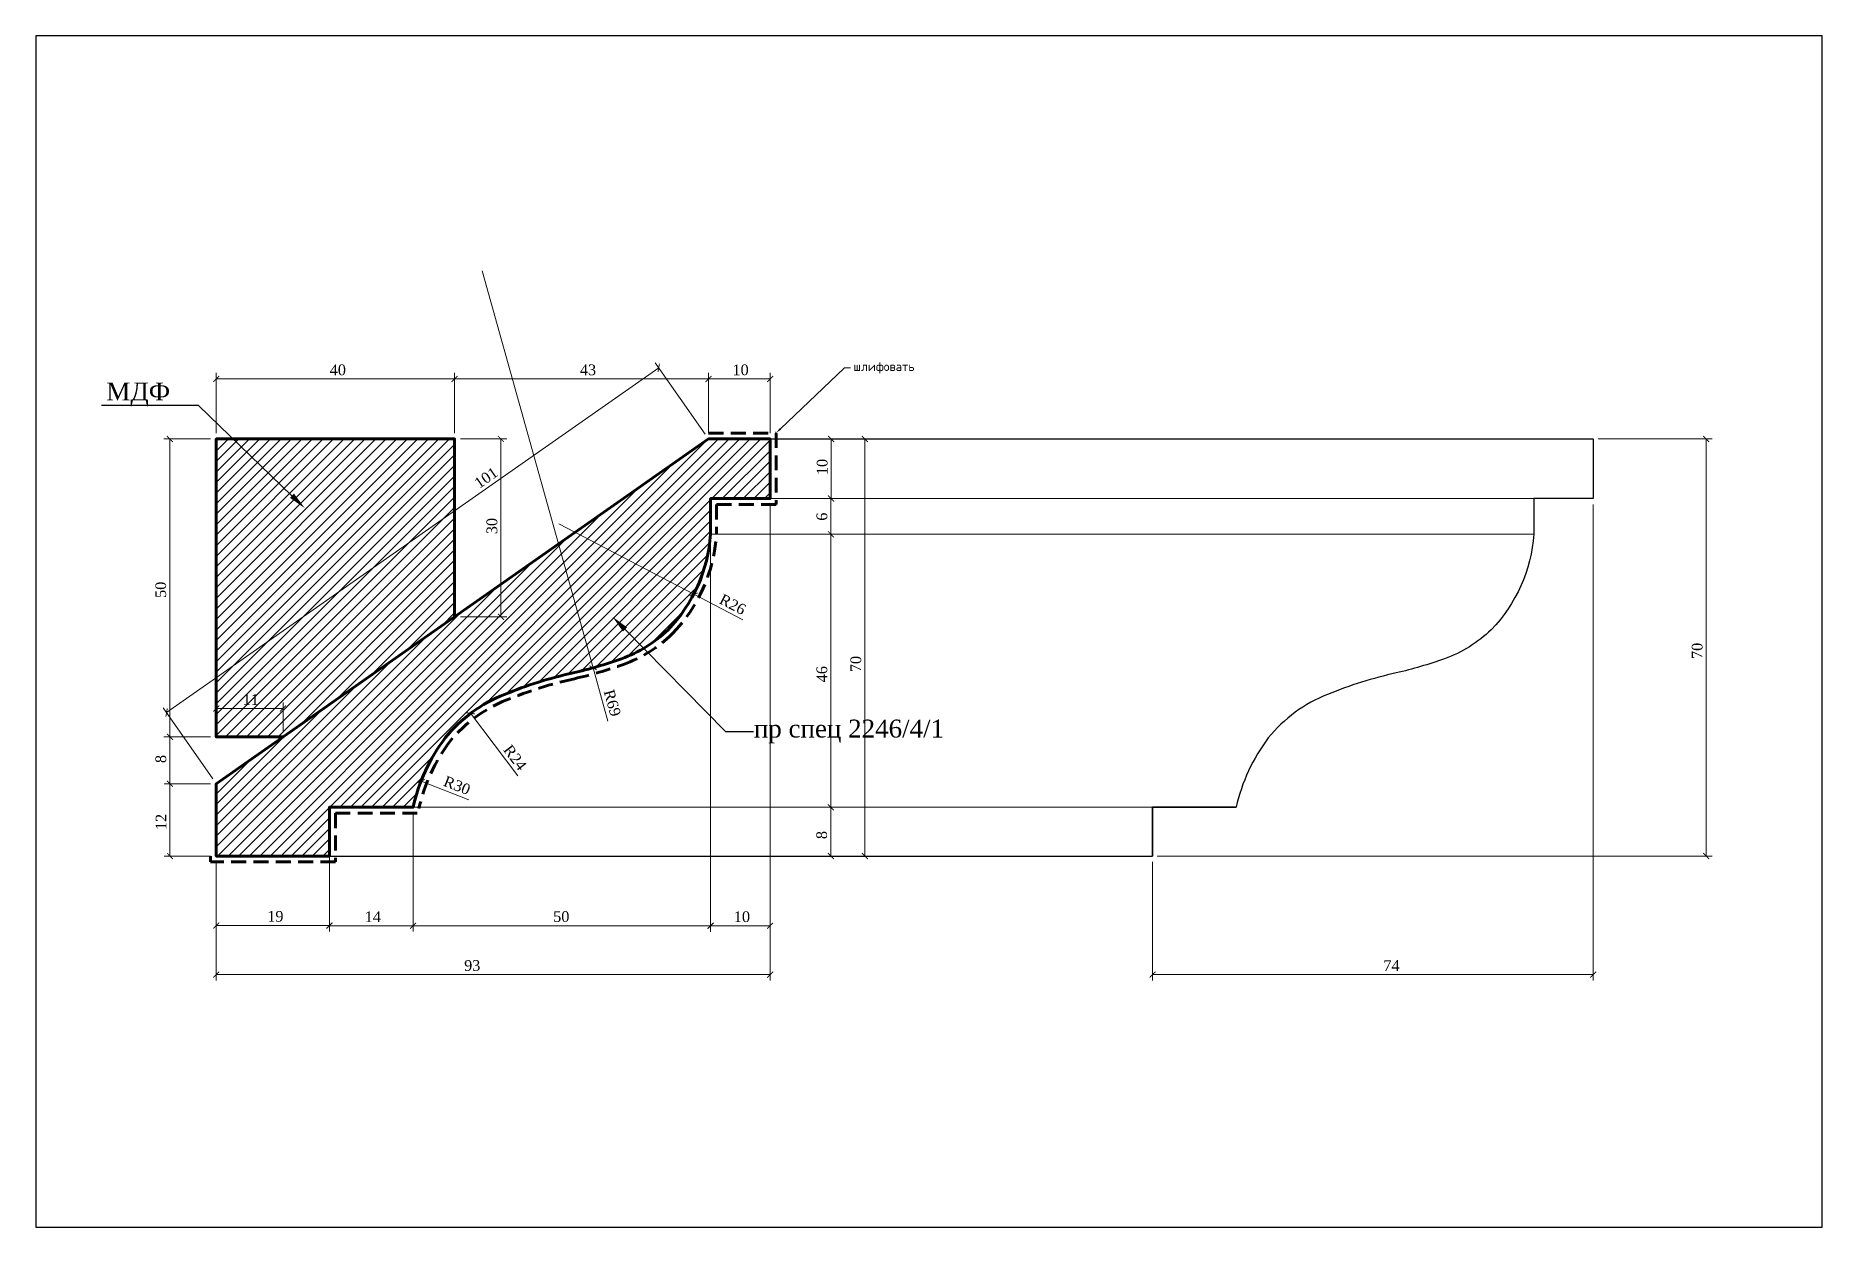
# Model space of a CAD drawing. Header units: millimetres. Extents: x 308867 to 309167, y -93023 to -92823.
import ezdxf
from ezdxf import colors
from ezdxf.entities.mleader import LeaderData, LeaderLine
from ezdxf.math import Vec2, Vec3

# ---------------------------------------------------------------- set-up
doc = ezdxf.new("R2010")
doc.units = ezdxf.units.MM
doc.header["$MEASUREMENT"] = 0
doc.linetypes.add('HIDDEN', pattern=[0.375, 0.25, -0.125])
doc.layers.add('Outside panel', color=7, linetype='Continuous', lineweight=18, true_color=0x7f5e57)
for name, color, linetype, lineweight in [('линия 15', 7, 'Continuous', 15), ('линия 50', 1, 'Continuous', 140), ('служебный слой РАЗМЕРЫ', 7, 'Continuous', 9)]:
    doc.layers.add(name, color=color, linetype=linetype, lineweight=lineweight)
doc.layers.add('размеры в модели', color=7, linetype='Continuous')
doc.styles.get("Standard").update_dxf_attribs({"font": 'times.ttf'})
doc.styles.add('ЕСКД профили текст', font='isocpeur.ttf')
doc.dimstyles.new('M_1', dxfattribs={"dimtxt": 1.8, "dimasz": 1, "dimexe": 1, "dimexo": 1, "dimgap": 0.6, "dimtad": 1, "dimdec": 0, "dimdsep": 46, "dimtxsty": 'Standard', "dimblk": 'ARCHTICK', "dimcen": -5, "dimclrd": 7, "dimclre": 7, "dimclrt": 7, "dimadec": 0, "dimazin": 0, "dimtfac": 1, "dimtdec": 0, "dimtmove": 0, "dimatfit": 3, "dimfxl": 1, "dimtolj": 1, "dimtzin": 0, "dimlwd": 5, "dimlwe": 5, "dimarcsym": 0})

# ---------------------------------------------------------------- blocks, each defined once
blk = doc.blocks.new('_ArchTick')
at = {"color": 0, "linetype": 'ByBlock', "const_width": 0.15}
blk.add_lwpolyline([(-0.5, -0.5), (0.5, 0.5)], dxfattribs=at)
blk = doc.blocks.new('*D26')
at = {"color": 7, "lineweight": 5, "ltscale": 1000, "transparency": 16777216}
for p, q in [((309128.06, -92901.27), (309128.06, -92981.18)), ((309054.06, -92961.27), (309054.06, -92981.18)), ((309054.06, -92980.18), (309128.06, -92980.18))]:
    blk.add_line(p, q, dxfattribs=at)
at = {"layer": 'Defpoints', "color": 0, "ltscale": 1000, "transparency": 16777216}
for p in [(309128.06, -92900.27), (309054.06, -92960.27), (309128.06, -92980.18)]:
    blk.add_point(p, dxfattribs=at)
at = {"color": 7, "lineweight": 5, "ltscale": 1000, "transparency": 16777216, "rotation": 180}
blk.add_blockref('_ArchTick', (309054.06, -92980.18), dxfattribs=at)
at = {"color": 7, "lineweight": 5, "ltscale": 1000, "transparency": 16777216}
blk.add_blockref('_ArchTick', (309128.06, -92980.18), dxfattribs=at)
at = {"color": 7, "ltscale": 1000, "transparency": 16777216, "insert": (309094.17, -92978.66), "char_height": 1.8, "attachment_point": 5}
blk.add_mtext('\\A1;74', dxfattribs=at)
blk = doc.blocks.new('*D25')
at = {"layer": 'Defpoints', "color": 0, "ltscale": 1000, "transparency": 16777216}
for p in [(308989.83, -92890.27), (308915.83, -92960.27), (309005.74, -92960.27)]:
    blk.add_point(p, dxfattribs=at)
at = {"layer": 'линия 15', "color": 7, "lineweight": 5, "ltscale": 1000, "transparency": 16777216}
for p, q in [((308990.83, -92890.27), (309006.74, -92890.27)), ((309005.74, -92890.27), (309005.74, -92960.27)), ((308916.83, -92960.27), (309006.74, -92960.27))]:
    blk.add_line(p, q, dxfattribs=at)
for p, rotation in [((309005.74, -92890.27), 90), ((309005.74, -92960.27), 270)]:
    blk.add_blockref('_ArchTick', p, dxfattribs=dict(at, rotation=rotation))
at = {"layer": 'линия 15', "color": 7, "ltscale": 1000, "transparency": 16777216, "insert": (309004.23, -92928.05), "char_height": 1.8, "attachment_point": 5, "rotation": 90}
blk.add_mtext('\\A1;70', dxfattribs=at)
blk = doc.blocks.new('*D24')
at = {"layer": 'Defpoints', "color": 0, "ltscale": 1000, "transparency": 16777216}
for p in [(308979.48, -92880.19), (308936.83, -92890.27), (308979.48, -92890.27)]:
    blk.add_point(p, dxfattribs=at)
at = {"layer": 'линия 15', "color": 7, "lineweight": 5, "ltscale": 1000, "transparency": 16777216}
for p, q in [((308936.83, -92889.27), (308936.83, -92879.19)), ((308979.48, -92889.27), (308979.48, -92879.19)), ((308936.83, -92880.19), (308979.48, -92880.19))]:
    blk.add_line(p, q, dxfattribs=at)
at = {"layer": 'линия 15', "color": 7, "lineweight": 5, "ltscale": 1000, "transparency": 16777216, "rotation": 180}
blk.add_blockref('_ArchTick', (308936.83, -92880.19), dxfattribs=at)
at = {"layer": 'линия 15', "color": 7, "lineweight": 5, "ltscale": 1000, "transparency": 16777216}
blk.add_blockref('_ArchTick', (308979.48, -92880.19), dxfattribs=at)
at = {"layer": 'линия 15', "color": 7, "ltscale": 1000, "transparency": 16777216, "insert": (308959.25, -92878.68), "char_height": 1.8, "attachment_point": 5}
blk.add_mtext('\\A1;43', dxfattribs=at)
blk = doc.blocks.new('*D23')
at = {"layer": 'Defpoints', "color": 0, "ltscale": 1000, "transparency": 16777216}
for p in [(308931.21, -92947.7), (308959.32, -92958.67)]:
    blk.add_point(p, dxfattribs=at)
at = {"layer": 'линия 15', "color": 7, "lineweight": 5, "ltscale": 1000, "transparency": 16777216}
blk.add_line((308939.26, -92950.84), (308931.21, -92947.7), dxfattribs=at)
at = {"layer": 'линия 15', "color": 7, "lineweight": 5, "ltscale": 1000, "transparency": 16777216, "rotation": 158.689062701443}
blk.add_blockref('_ArchTick', (308931.21, -92947.7), dxfattribs=at)
at = {"layer": 'линия 15', "color": 7, "ltscale": 1000, "transparency": 16777216, "insert": (308937.25, -92948.43), "char_height": 1.8, "attachment_point": 5, "rotation": 338.6891}
blk.add_mtext('\\A1;R30', dxfattribs=at)
blk = doc.blocks.new('*D22')
at = {"layer": 'Defpoints', "color": 0, "ltscale": 1000, "transparency": 16777216}
for p in [(308941.48, -92862.05), (308960.11, -92928.68)]:
    blk.add_point(p, dxfattribs=at)
at = {"layer": 'линия 15', "color": 7, "lineweight": 5, "ltscale": 1000, "transparency": 16777216}
for p in [(308941.48, -92862.05), (308962.6, -92937.62)]:
    blk.add_line(p, (308960.11, -92928.68), dxfattribs=at)
at = {"layer": 'линия 15', "color": 7, "lineweight": 5, "ltscale": 1000, "transparency": 16777216, "rotation": 105.617135685185}
blk.add_blockref('_ArchTick', (308960.11, -92928.68), dxfattribs=at)
at = {"layer": 'линия 15', "color": 7, "ltscale": 1000, "transparency": 16777216, "insert": (308963.33, -92934.58), "char_height": 1.8, "attachment_point": 5, "rotation": 285.6171}
blk.add_mtext('\\A1;R69', dxfattribs=at)
blk = doc.blocks.new('*D21')
at = {"layer": 'Defpoints', "color": 0, "ltscale": 1000, "transparency": 16777216}
for p in [(308954.37, -92904.52), (308977, -92916.33)]:
    blk.add_point(p, dxfattribs=at)
at = {"layer": 'линия 15', "color": 7, "lineweight": 5, "ltscale": 1000, "transparency": 16777216}
for p in [(308954.37, -92904.52), (308985.27, -92920.65)]:
    blk.add_line(p, (308977, -92916.33), dxfattribs=at)
at = {"layer": 'линия 15', "color": 7, "lineweight": 5, "ltscale": 1000, "transparency": 16777216, "rotation": 152.4301036672349}
blk.add_blockref('_ArchTick', (308977, -92916.33), dxfattribs=at)
at = {"layer": 'линия 15', "color": 7, "ltscale": 1000, "transparency": 16777216, "insert": (308983.54, -92918.04), "char_height": 1.8, "attachment_point": 5, "rotation": 332.4301}
blk.add_mtext('\\A1;R26', dxfattribs=at)
blk = doc.blocks.new('*D20')
at = {"layer": 'Defpoints', "color": 0, "ltscale": 1000, "transparency": 16777216}
for p in [(308939.54, -92936.32), (308954.14, -92955.71)]:
    blk.add_point(p, dxfattribs=at)
at = {"layer": 'линия 15', "color": 7, "lineweight": 5, "ltscale": 1000, "transparency": 16777216}
blk.add_line((308947.46, -92946.84), (308939.54, -92936.32), dxfattribs=at)
at = {"layer": 'линия 15', "color": 7, "lineweight": 5, "ltscale": 1000, "transparency": 16777216, "rotation": 126.9713555579001}
blk.add_blockref('_ArchTick', (308939.54, -92936.32), dxfattribs=at)
at = {"layer": 'линия 15', "color": 7, "ltscale": 1000, "transparency": 16777216, "insert": (308947.01, -92943.74), "char_height": 1.8, "attachment_point": 5, "rotation": 306.9714}
blk.add_mtext('\\A1;R24', dxfattribs=at)
blk = doc.blocks.new('*D19')
at = {"layer": 'Defpoints', "color": 0, "ltscale": 1000, "transparency": 16777216}
for p in [(308989.83, -92900.27), (308896.83, -92960.27), (308989.83, -92980.18)]:
    blk.add_point(p, dxfattribs=at)
at = {"layer": 'размеры в модели', "color": 7, "lineweight": 5, "ltscale": 1000, "transparency": 16777216}
for p, q in [((308989.83, -92901.27), (308989.83, -92981.18)), ((308896.83, -92961.27), (308896.83, -92981.18)), ((308896.83, -92980.18), (308989.83, -92980.18))]:
    blk.add_line(p, q, dxfattribs=at)
at = {"layer": 'размеры в модели', "color": 7, "lineweight": 5, "ltscale": 1000, "transparency": 16777216, "rotation": 180}
blk.add_blockref('_ArchTick', (308896.83, -92980.18), dxfattribs=at)
at = {"layer": 'размеры в модели', "color": 7, "lineweight": 5, "ltscale": 1000, "transparency": 16777216}
blk.add_blockref('_ArchTick', (308989.83, -92980.18), dxfattribs=at)
at = {"layer": 'размеры в модели', "color": 7, "ltscale": 1000, "transparency": 16777216, "insert": (308939.81, -92978.66), "char_height": 1.8, "attachment_point": 5}
blk.add_mtext('\\A1;93', dxfattribs=at)
blk = doc.blocks.new('*D18')
at = {"layer": 'Defpoints', "color": 0, "ltscale": 1000, "transparency": 16777216}
for p in [(308979.83, -92900.27), (308989.83, -92900.27), (308989.83, -92971.99)]:
    blk.add_point(p, dxfattribs=at)
at = {"layer": 'размеры в модели', "color": 7, "lineweight": 5, "ltscale": 1000, "transparency": 16777216}
for p, q in [((308979.83, -92901.27), (308979.83, -92972.99)), ((308989.83, -92901.27), (308989.83, -92972.99)), ((308979.83, -92971.99), (308989.83, -92971.99))]:
    blk.add_line(p, q, dxfattribs=at)
at = {"layer": 'размеры в модели', "color": 7, "lineweight": 5, "ltscale": 1000, "transparency": 16777216, "rotation": 180}
blk.add_blockref('_ArchTick', (308979.83, -92971.99), dxfattribs=at)
at = {"layer": 'размеры в модели', "color": 7, "lineweight": 5, "ltscale": 1000, "transparency": 16777216}
blk.add_blockref('_ArchTick', (308989.83, -92971.99), dxfattribs=at)
at = {"layer": 'размеры в модели', "color": 7, "ltscale": 1000, "transparency": 16777216, "insert": (308985.1, -92970.47), "char_height": 1.8, "attachment_point": 5}
blk.add_mtext('\\A1;10', dxfattribs=at)
blk = doc.blocks.new('*D17')
at = {"layer": 'Defpoints', "color": 0, "ltscale": 1000, "transparency": 16777216}
for p in [(308979.83, -92900.27), (308929.87, -92952.1), (308979.83, -92971.97)]:
    blk.add_point(p, dxfattribs=at)
at = {"layer": 'размеры в модели', "color": 7, "lineweight": 5, "ltscale": 1000, "transparency": 16777216}
for p, q in [((308979.83, -92901.27), (308979.83, -92972.97)), ((308929.87, -92953.1), (308929.87, -92972.97)), ((308929.87, -92971.97), (308979.83, -92971.97))]:
    blk.add_line(p, q, dxfattribs=at)
at = {"layer": 'размеры в модели', "color": 7, "lineweight": 5, "ltscale": 1000, "transparency": 16777216, "rotation": 180}
blk.add_blockref('_ArchTick', (308929.87, -92971.97), dxfattribs=at)
at = {"layer": 'размеры в модели', "color": 7, "lineweight": 5, "ltscale": 1000, "transparency": 16777216}
blk.add_blockref('_ArchTick', (308979.83, -92971.97), dxfattribs=at)
at = {"layer": 'размеры в модели', "color": 7, "ltscale": 1000, "transparency": 16777216, "insert": (308954.76, -92970.45), "char_height": 1.8, "attachment_point": 5}
blk.add_mtext('\\A1;50', dxfattribs=at)
blk = doc.blocks.new('*D16')
at = {"layer": 'Defpoints', "color": 0, "ltscale": 1000, "transparency": 16777216}
for p in [(308936.83, -92890.27), (308936.83, -92920.13), (308944.63, -92920.13)]:
    blk.add_point(p, dxfattribs=at)
at = {"layer": 'размеры в модели', "color": 7, "lineweight": 5, "ltscale": 1000, "transparency": 16777216}
for p, q in [((308937.83, -92890.27), (308945.63, -92890.27)), ((308944.63, -92890.27), (308944.63, -92920.13)), ((308937.83, -92920.13), (308945.63, -92920.13))]:
    blk.add_line(p, q, dxfattribs=at)
for p, rotation in [((308944.63, -92890.27), 90), ((308944.63, -92920.13), 270)]:
    blk.add_blockref('_ArchTick', p, dxfattribs=dict(at, rotation=rotation))
at = {"layer": 'размеры в модели', "color": 7, "ltscale": 1000, "transparency": 16777216, "insert": (308943.12, -92904.89), "char_height": 1.8, "attachment_point": 5, "rotation": 90}
blk.add_mtext('\\A1;30', dxfattribs=at)
blk = doc.blocks.new('*D15')
at = {"layer": 'Defpoints', "color": 0, "ltscale": 1000, "transparency": 16777216}
for p in [(308908.04, -92935.51), (308896.83, -92940.27), (308908.04, -92940.27)]:
    blk.add_point(p, dxfattribs=at)
at = {"layer": 'размеры в модели', "color": 7, "lineweight": 5, "ltscale": 1000, "transparency": 16777216}
for p, q in [((308896.83, -92939.27), (308896.83, -92934.51)), ((308896.83, -92935.51), (308908.04, -92935.51)), ((308908.04, -92939.27), (308908.04, -92934.51))]:
    blk.add_line(p, q, dxfattribs=at)
at = {"layer": 'размеры в модели', "color": 7, "lineweight": 5, "ltscale": 1000, "transparency": 16777216, "rotation": 180}
blk.add_blockref('_ArchTick', (308896.83, -92935.51), dxfattribs=at)
at = {"layer": 'размеры в модели', "color": 7, "lineweight": 5, "ltscale": 1000, "transparency": 16777216}
blk.add_blockref('_ArchTick', (308908.04, -92935.51), dxfattribs=at)
at = {"layer": 'размеры в модели', "color": 7, "ltscale": 1000, "transparency": 16777216, "insert": (308902.62, -92934.01), "char_height": 1.8, "attachment_point": 5}
blk.add_mtext('\\A1;11', dxfattribs=at)
blk = doc.blocks.new('*D14')
at = {"layer": 'Defpoints', "color": 0, "ltscale": 1000, "transparency": 16777216}
for p in [(308896.83, -92940.27), (308889.05, -92948.14), (308896.83, -92948.14)]:
    blk.add_point(p, dxfattribs=at)
at = {"layer": 'размеры в модели', "color": 7, "lineweight": 5, "ltscale": 1000, "transparency": 16777216}
for p, q in [((308895.83, -92940.27), (308888.05, -92940.27)), ((308889.05, -92940.27), (308889.05, -92948.14)), ((308895.83, -92948.14), (308888.05, -92948.14))]:
    blk.add_line(p, q, dxfattribs=at)
for p, rotation in [((308889.05, -92940.27), 90), ((308889.05, -92948.14), 270)]:
    blk.add_blockref('_ArchTick', p, dxfattribs=dict(at, rotation=rotation))
at = {"layer": 'размеры в модели', "color": 7, "ltscale": 1000, "transparency": 16777216, "insert": (308887.53, -92943.99), "char_height": 1.8, "attachment_point": 5, "rotation": 90}
blk.add_mtext('\\A1;8', dxfattribs=at)
blk = doc.blocks.new('*D13')
at = {"layer": 'Defpoints', "color": 0, "ltscale": 1000, "transparency": 16777216}
for p in [(308896.83, -92890.27), (308889.03, -92940.27), (308896.83, -92940.27)]:
    blk.add_point(p, dxfattribs=at)
at = {"layer": 'размеры в модели', "color": 7, "lineweight": 5, "ltscale": 1000, "transparency": 16777216}
for p, q in [((308895.83, -92890.27), (308888.03, -92890.27)), ((308889.03, -92890.27), (308889.03, -92940.27)), ((308895.83, -92940.27), (308888.03, -92940.27))]:
    blk.add_line(p, q, dxfattribs=at)
for p, rotation in [((308889.03, -92890.27), 90), ((308889.03, -92940.27), 270)]:
    blk.add_blockref('_ArchTick', p, dxfattribs=dict(at, rotation=rotation))
at = {"layer": 'размеры в модели', "color": 7, "ltscale": 1000, "transparency": 16777216, "insert": (308887.51, -92915.59), "char_height": 1.8, "attachment_point": 5, "rotation": 90}
blk.add_mtext('\\A1;50', dxfattribs=at)
blk = doc.blocks.new('*D12')
at = {"layer": 'Defpoints', "color": 0, "ltscale": 1000, "transparency": 16777216}
for p in [(308936.83, -92880.19), (308896.83, -92890.27), (308936.83, -92890.27)]:
    blk.add_point(p, dxfattribs=at)
at = {"layer": 'размеры в модели', "color": 7, "lineweight": 5, "ltscale": 1000, "transparency": 16777216}
for p, q in [((308896.83, -92889.27), (308896.83, -92879.19)), ((308936.83, -92889.27), (308936.83, -92879.19)), ((308896.83, -92880.19), (308936.83, -92880.19))]:
    blk.add_line(p, q, dxfattribs=at)
at = {"layer": 'размеры в модели', "color": 7, "lineweight": 5, "ltscale": 1000, "transparency": 16777216, "rotation": 180}
blk.add_blockref('_ArchTick', (308896.83, -92880.19), dxfattribs=at)
at = {"layer": 'размеры в модели', "color": 7, "lineweight": 5, "ltscale": 1000, "transparency": 16777216}
blk.add_blockref('_ArchTick', (308936.83, -92880.19), dxfattribs=at)
at = {"layer": 'размеры в модели', "color": 7, "ltscale": 1000, "transparency": 16777216, "insert": (308917.24, -92878.68), "char_height": 1.8, "attachment_point": 5}
blk.add_mtext('\\A1;40', dxfattribs=at)
blk = doc.blocks.new('*D11')
at = {"color": 7, "lineweight": 5, "ltscale": 1000, "transparency": 16777216}
for p, q in [((309128.85, -92890.27), (309148.03, -92890.27)), ((309147.03, -92890.27), (309147.03, -92960.27)), ((309054.85, -92960.27), (309148.03, -92960.27))]:
    blk.add_line(p, q, dxfattribs=at)
at = {"layer": 'Defpoints', "color": 0, "ltscale": 1000, "transparency": 16777216}
for p in [(309127.85, -92890.27), (309053.85, -92960.27), (309147.03, -92960.27)]:
    blk.add_point(p, dxfattribs=at)
at = {"color": 7, "lineweight": 5, "ltscale": 1000, "transparency": 16777216}
for p, rotation in [((309147.03, -92890.27), 90), ((309147.03, -92960.27), 270)]:
    blk.add_blockref('_ArchTick', p, dxfattribs=dict(at, rotation=rotation))
at = {"color": 7, "ltscale": 1000, "transparency": 16777216, "insert": (309145.51, -92925.84), "char_height": 1.8, "attachment_point": 5, "rotation": 90}
blk.add_mtext('\\A1;70', dxfattribs=at)
blk = doc.blocks.new('*D10')
at = {"layer": 'Defpoints', "color": 0, "ltscale": 1000, "transparency": 16777216}
for p in [(308929.87, -92952.1), (308915.83, -92960.27), (309000.02, -92960.27)]:
    blk.add_point(p, dxfattribs=at)
at = {"layer": 'размеры в модели', "color": 7, "lineweight": 5, "ltscale": 1000, "transparency": 16777216}
for p, q in [((308930.87, -92952.1), (309001.02, -92952.1)), ((309000.02, -92952.1), (309000.02, -92960.27)), ((308916.83, -92960.27), (309001.02, -92960.27))]:
    blk.add_line(p, q, dxfattribs=at)
for p, rotation in [((309000.02, -92952.1), 90), ((309000.02, -92960.27), 270)]:
    blk.add_blockref('_ArchTick', p, dxfattribs=dict(at, rotation=rotation))
at = {"layer": 'размеры в модели', "color": 7, "ltscale": 1000, "transparency": 16777216, "insert": (308998.5, -92956.76), "char_height": 1.8, "attachment_point": 5, "rotation": 90}
blk.add_mtext('\\A1;8', dxfattribs=at)
blk = doc.blocks.new('*D9')
at = {"layer": 'Defpoints', "color": 0, "ltscale": 1000, "transparency": 16777216}
for p in [(308979.83, -92906.27), (309000.04, -92906.27), (308929.87, -92952.1)]:
    blk.add_point(p, dxfattribs=at)
at = {"layer": 'размеры в модели', "color": 7, "lineweight": 5, "ltscale": 1000, "transparency": 16777216}
for p, q in [((308980.83, -92906.27), (309001.04, -92906.27)), ((309000.04, -92952.1), (309000.04, -92906.27)), ((308930.87, -92952.1), (309001.04, -92952.1))]:
    blk.add_line(p, q, dxfattribs=at)
for p, rotation in [((309000.04, -92906.27), 90), ((309000.04, -92952.1), 270)]:
    blk.add_blockref('_ArchTick', p, dxfattribs=dict(at, rotation=rotation))
at = {"layer": 'размеры в модели', "color": 7, "ltscale": 1000, "transparency": 16777216, "insert": (308998.53, -92929.75), "char_height": 1.8, "attachment_point": 5, "rotation": 90}
blk.add_mtext('\\A1;46', dxfattribs=at)
blk = doc.blocks.new('*D8')
at = {"layer": 'Defpoints', "color": 0, "ltscale": 1000, "transparency": 16777216}
for p in [(308915.83, -92952.1), (308929.87, -92952.1), (308929.87, -92971.97)]:
    blk.add_point(p, dxfattribs=at)
at = {"layer": 'размеры в модели', "color": 7, "lineweight": 5, "ltscale": 1000, "transparency": 16777216}
for p, q in [((308915.83, -92953.1), (308915.83, -92972.97)), ((308929.87, -92953.1), (308929.87, -92972.97)), ((308915.83, -92971.97), (308929.87, -92971.97))]:
    blk.add_line(p, q, dxfattribs=at)
at = {"layer": 'размеры в модели', "color": 7, "lineweight": 5, "ltscale": 1000, "transparency": 16777216, "rotation": 180}
blk.add_blockref('_ArchTick', (308915.83, -92971.97), dxfattribs=at)
at = {"layer": 'размеры в модели', "color": 7, "lineweight": 5, "ltscale": 1000, "transparency": 16777216}
blk.add_blockref('_ArchTick', (308929.87, -92971.97), dxfattribs=at)
at = {"layer": 'размеры в модели', "color": 7, "ltscale": 1000, "transparency": 16777216, "insert": (308923.11, -92970.47), "char_height": 1.8, "attachment_point": 5}
blk.add_mtext('\\A1;14', dxfattribs=at)
blk = doc.blocks.new('*D7')
at = {"layer": 'Defpoints', "color": 0, "ltscale": 1000, "transparency": 16777216}
for p in [(308989.83, -92900.27), (308979.83, -92906.27), (309000.04, -92906.27)]:
    blk.add_point(p, dxfattribs=at)
at = {"layer": 'размеры в модели', "color": 7, "lineweight": 5, "ltscale": 1000, "transparency": 16777216}
for p, q in [((308990.83, -92900.27), (309001.04, -92900.27)), ((309000.04, -92900.27), (309000.04, -92906.27)), ((308980.83, -92906.27), (309001.04, -92906.27))]:
    blk.add_line(p, q, dxfattribs=at)
for p, rotation in [((309000.04, -92900.27), 90), ((309000.04, -92906.27), 270)]:
    blk.add_blockref('_ArchTick', p, dxfattribs=dict(at, rotation=rotation))
at = {"layer": 'размеры в модели', "color": 7, "ltscale": 1000, "transparency": 16777216, "insert": (308998.53, -92903.31), "char_height": 1.8, "attachment_point": 5, "rotation": 90}
blk.add_mtext('\\A1;6', dxfattribs=at)
blk = doc.blocks.new('*D6')
at = {"layer": 'Defpoints', "color": 0, "ltscale": 1000, "transparency": 16777216}
for p in [(308989.83, -92890.27), (308989.83, -92900.27), (309000.09, -92900.27)]:
    blk.add_point(p, dxfattribs=at)
at = {"layer": 'размеры в модели', "color": 7, "lineweight": 5, "ltscale": 1000, "transparency": 16777216}
for p, q in [((308990.83, -92890.27), (309001.09, -92890.27)), ((309000.09, -92890.27), (309000.09, -92900.27)), ((308990.83, -92900.27), (309001.09, -92900.27))]:
    blk.add_line(p, q, dxfattribs=at)
for p, rotation in [((309000.09, -92890.27), 90), ((309000.09, -92900.27), 270)]:
    blk.add_blockref('_ArchTick', p, dxfattribs=dict(at, rotation=rotation))
at = {"layer": 'размеры в модели', "color": 7, "ltscale": 1000, "transparency": 16777216, "insert": (308998.58, -92894.97), "char_height": 1.8, "attachment_point": 5, "rotation": 90}
blk.add_mtext('\\A1;10', dxfattribs=at)
blk = doc.blocks.new('*D5')
at = {"layer": 'Defpoints', "color": 0, "ltscale": 1000, "transparency": 16777216}
for p in [(308989.83, -92880.19), (308979.48, -92890.27), (308989.83, -92890.27)]:
    blk.add_point(p, dxfattribs=at)
at = {"layer": 'размеры в модели', "color": 7, "lineweight": 5, "ltscale": 1000, "transparency": 16777216}
for p, q in [((308979.48, -92889.27), (308979.48, -92879.19)), ((308989.83, -92889.27), (308989.83, -92879.19)), ((308979.48, -92880.19), (308989.83, -92880.19))]:
    blk.add_line(p, q, dxfattribs=at)
at = {"layer": 'размеры в модели', "color": 7, "lineweight": 5, "ltscale": 1000, "transparency": 16777216, "rotation": 180}
blk.add_blockref('_ArchTick', (308979.48, -92880.19), dxfattribs=at)
at = {"layer": 'размеры в модели', "color": 7, "lineweight": 5, "ltscale": 1000, "transparency": 16777216}
blk.add_blockref('_ArchTick', (308989.83, -92880.19), dxfattribs=at)
at = {"layer": 'размеры в модели', "color": 7, "ltscale": 1000, "transparency": 16777216, "insert": (308984.87, -92878.68), "char_height": 1.8, "attachment_point": 5}
blk.add_mtext('\\A1;10', dxfattribs=at)
blk = doc.blocks.new('*D4')
at = {"layer": 'Defpoints', "color": 0, "ltscale": 1000, "transparency": 16777216}
for p in [(308979.48, -92890.27), (308888.48, -92936.2), (308896.83, -92948.14)]:
    blk.add_point(p, dxfattribs=at)
at = {"layer": 'размеры в модели', "color": 7, "lineweight": 5, "ltscale": 1000, "transparency": 16777216}
for p, q in [((308971.12, -92878.33), (308888.48, -92936.2)), ((308978.91, -92889.45), (308970.55, -92877.51)), ((308896.26, -92947.32), (308887.9, -92935.38))]:
    blk.add_line(p, q, dxfattribs=at)
for p, rotation in [((308971.12, -92878.33), 34.99999999999332), ((308888.48, -92936.2), 214.9999999999934)]:
    blk.add_blockref('_ArchTick', p, dxfattribs=dict(at, rotation=rotation))
at = {"layer": 'размеры в модели', "color": 7, "ltscale": 1000, "transparency": 16777216, "insert": (308942.13, -92896.78), "char_height": 1.8, "attachment_point": 5, "rotation": 35}
blk.add_mtext('\\A1;101', dxfattribs=at)
blk = doc.blocks.new('*D3')
at = {"layer": 'Defpoints', "color": 0, "ltscale": 1000, "transparency": 16777216}
for p in [(308889.05, -92948.14), (308896.83, -92948.14), (308896.83, -92960.27)]:
    blk.add_point(p, dxfattribs=at)
at = {"layer": 'размеры в модели', "color": 7, "lineweight": 5, "ltscale": 1000, "transparency": 16777216}
for p, q in [((308895.83, -92948.14), (308888.05, -92948.14)), ((308889.05, -92960.27), (308889.05, -92948.14)), ((308895.83, -92960.27), (308888.05, -92960.27))]:
    blk.add_line(p, q, dxfattribs=at)
for p, rotation in [((308889.05, -92948.14), 90), ((308889.05, -92960.27), 270)]:
    blk.add_blockref('_ArchTick', p, dxfattribs=dict(at, rotation=rotation))
at = {"layer": 'размеры в модели', "color": 7, "ltscale": 1000, "transparency": 16777216, "insert": (308887.55, -92954.56), "char_height": 1.8, "attachment_point": 5, "rotation": 90}
blk.add_mtext('\\A1;12', dxfattribs=at)
blk = doc.blocks.new('*D2')
at = {"layer": 'Defpoints', "color": 0, "ltscale": 1000, "transparency": 16777216}
for p in [(308896.83, -92960.27), (308915.83, -92960.27), (308915.83, -92971.92)]:
    blk.add_point(p, dxfattribs=at)
at = {"layer": 'размеры в модели', "color": 7, "lineweight": 5, "ltscale": 1000, "transparency": 16777216}
for p, q in [((308896.83, -92961.27), (308896.83, -92972.92)), ((308915.83, -92961.27), (308915.83, -92972.92)), ((308896.83, -92971.92), (308915.83, -92971.92))]:
    blk.add_line(p, q, dxfattribs=at)
at = {"layer": 'размеры в модели', "color": 7, "lineweight": 5, "ltscale": 1000, "transparency": 16777216, "rotation": 180}
blk.add_blockref('_ArchTick', (308896.83, -92971.92), dxfattribs=at)
at = {"layer": 'размеры в модели', "color": 7, "lineweight": 5, "ltscale": 1000, "transparency": 16777216}
blk.add_blockref('_ArchTick', (308915.83, -92971.92), dxfattribs=at)
at = {"layer": 'размеры в модели', "color": 7, "ltscale": 1000, "transparency": 16777216, "insert": (308906.75, -92970.41), "char_height": 1.8, "attachment_point": 5}
blk.add_mtext('\\A1;19', dxfattribs=at)

msp = doc.modelspace()

# ---------------------------------------------------------------- hatches: boundary and pattern name
at = {"layer": 'Outside panel', "ltscale": 1000}
h = msp.add_hatch(dxfattribs=at)
h.set_pattern_fill('ANSI31', color=5, scale=10)
h.set_pattern_definition([(45, (-369.569, -601.5953), (-0.8838834765, 0.8838834765), [])])
h.paths.add_polyline_path([(308936.83, -92890.27), (308896.83, -92890.27), (308896.83, -92940.27), (308908.07, -92940.27), (308936.83, -92920.13)])
h = msp.add_hatch(dxfattribs=at)
h.set_pattern_fill('ANSI31', color=256, scale=10)
h.set_pattern_definition([(45, (-364.85, -304.4382), (-0.8838834765, 0.8838834765), [])])
h.paths.add_polyline_path([(308979.83, -92906.27), (308979.83, -92900.27), (308989.83, -92900.27), (308989.83, -92890.27), (308979.48, -92890.27), (308896.83, -92948.14), (308896.83, -92960.27), (308915.83, -92960.27), (308915.83, -92952.1), (308929.87, -92952.1, -0.107663), (308935.27, -92940.45, -0.129368), (308945.23, -92933.14, -0.041527), (308956.74, -92929.53, 0.03061), (308964.87, -92927.16, 0.105678), (308972.69, -92922.29, 0.1773)])

# ---------------------------------------------------------------- linework, layer by layer
at = {"color": 7, "extrusion": (0, 1, 0)}
for p, q in [((308989.83, -92890.27), (309128.06, -92890.27)), ((308896.83, -92960.27), (309054.06, -92960.27))]:
    msp.add_line(p, q, dxfattribs=at)
at = {"color": 7, "lineweight": 15, "ltscale": 1000, "extrusion": (0, 1, 0)}
for p, q in [((308979.83, -92900.27), (309128.06, -92900.27)), ((308979.83, -92906.27), (309118.06, -92906.27)), ((308929.87, -92952.1), (309068.09, -92952.1))]:
    msp.add_line(p, q, dxfattribs=at)
at = {"linetype": 'Continuous', "lineweight": 30, "extrusion": (-1.47808e-30, -3.83998e-31, -1)}
for p, q in [((308915.83, -92960.27), (308915.83, -92952.1)), ((308915.83, -92952.1), (308929.87, -92952.1)), ((308896.83, -92960.27), (308915.83, -92960.27))]:
    msp.add_line(p, q, dxfattribs=at)
at = {"linetype": 'Continuous', "extrusion": (0, 1, 0)}
for p, q in [((308915.83, -92952.1), (308929.87, -92952.1)), ((308915.83, -92960.27), (308915.83, -92952.1)), ((308896.83, -92960.27), (308915.83, -92960.27))]:
    msp.add_line(p, q, dxfattribs=at)
at = {"color": 7, "ltscale": 1000, "extrusion": (0, 1, 0)}
msp.add_line((308915.83, -92960.27), (309054.06, -92960.27), dxfattribs=at)
at = {"color": 6, "ltscale": 1000}
msp.add_lwpolyline([(308866.51, -93022.59), (309166.51, -93022.59), (309166.51, -92822.59), (308866.51, -92822.59)], close=True, dxfattribs=at)
at = {"color": 7}
msp.add_lwpolyline([(309128.06, -92890.27), (309128.06, -92900.27), (309118.06, -92900.27), (309118.06, -92906.27, -0.1773), (309110.91, -92922.29, -0.105678), (309103.09, -92927.16, -0.03061), (309094.97, -92929.53, 0.041527), (309083.45, -92933.14, 0.129368), (309073.49, -92940.45, 0.107663), (309068.09, -92952.1)], format="xyb", dxfattribs=at)
msp.add_lwpolyline([(309054.06, -92960.27), (309054.06, -92960.27), (309054.06, -92952.1), (309068.09, -92952.1), (309054.06, -92952.1), (309054.06, -92960.27), (309054.06, -92960.27)], close=True, dxfattribs=at)
at = {"linetype": 'Continuous', "lineweight": 30, "extrusion": (0, 0, -1)}
msp.add_arc((-308959.32, -92958.67), 30.18, 12.5661, 37.1459, dxfattribs=at)
at = {"linetype": 'Continuous'}
msp.add_arc((308959.32, -92958.67), 30.18, 142.8541, 167.4339, dxfattribs=at)
at = {"layer": 'линия 50', "color": 7, "extrusion": (-1.47808e-30, -3.83998e-31, -1)}
for p, q in [((308979.83, -92906.27), (308979.83, -92900.27)), ((308979.83, -92900.27), (308989.83, -92900.27))]:
    msp.add_line(p, q, dxfattribs=at)
at = {"layer": 'линия 50', "color": 7, "extrusion": (0, 1, 0)}
for p, q in [((308979.83, -92906.27), (308979.83, -92900.27)), ((308979.83, -92900.27), (308989.83, -92900.27))]:
    msp.add_line(p, q, dxfattribs=at)
at = {"layer": 'линия 50', "color": 1, "linetype": 'HIDDEN', "ltscale": 10, "true_color": 0xff0909}
msp.add_line((308916.83, -92953.1), (308930.63, -92953.1), dxfattribs=at)
at = {"layer": 'линия 50', "color": 7}
msp.add_lwpolyline([(308936.83, -92920.13), (308936.83, -92890.27), (308896.83, -92890.27), (308896.83, -92940.27), (308908.07, -92940.27)], close=True, dxfattribs=at)
msp.add_lwpolyline([(308896.83, -92948.14), (308896.83, -92960.27), (308915.83, -92960.27), (308915.83, -92952.1), (308929.87, -92952.1), (308915.83, -92952.1), (308915.83, -92960.27), (308896.83, -92960.27), (308896.83, -92948.14), (308979.48, -92890.27), (308989.83, -92890.27), (308989.83, -92900.27), (308979.83, -92900.27), (308979.83, -92906.27, -0.1773), (308972.69, -92922.29, -0.105678), (308964.87, -92927.16, -0.03061), (308956.74, -92929.53, 0.041527), (308945.23, -92933.14, 0.129368), (308935.27, -92940.45, 0.107663), (308929.87, -92952.1)], format="xyb", dxfattribs=at)
at = {"layer": 'линия 50', "color": 1, "linetype": 'HIDDEN', "ltscale": 10, "true_color": 0xff0909}
msp.add_lwpolyline([(308979.48, -92889.27), (308990.83, -92889.27), (308990.83, -92901.27), (308980.83, -92901.27), (308980.83, -92906.3, -0.177797), (308973.39, -92923, -0.105867), (308965.2, -92928.1, -0.030616), (308956.96, -92930.51, 0.041549), (308945.6, -92934.06, 0.129251), (308936.06, -92941.06, 0.107524), (308930.85, -92952.32)], format="xyb", dxfattribs=at)
msp.add_lwpolyline([(308916.83, -92953.1), (308916.83, -92961.27), (308895.83, -92961.27), (308895.83, -92960.27)], dxfattribs=at)
at = {"layer": 'линия 50', "color": 7, "extrusion": (0, 0, -1)}
for centre, radius, start, end in [((-308954.37, -92904.52), 25.52, 183.926, 224.1422), ((-308957.39, -92906.43), 22.04, 226.0384, 250.1684), ((-308941.48, -92862.05), 69.18, 250.2446, 257.2577), ((-308972.65, -93000.53), 72.76, 67.8595, 77.3713), ((-308954.14, -92955.71), 24.27, 38.9667, 68.4519)]:
    msp.add_arc(centre, radius, start, end, dxfattribs=at)
at = {"layer": 'линия 50', "color": 7}
for centre, radius, start, end in [((308954.37, -92904.52), 25.52, 315.8578, 356.074), ((308957.39, -92906.43), 22.04, 289.8316, 313.9616), ((308941.48, -92862.05), 69.18, 282.7423, 289.7554), ((308972.65, -93000.53), 72.76, 102.6287, 112.1405), ((308954.14, -92955.71), 24.27, 111.5481, 141.0333)]:
    msp.add_arc(centre, radius, start, end, dxfattribs=at)

# ---------------------------------------------------------------- dimensions: what is measured, and where the dimension line sits
at = {"color": 5, "ltscale": 1000}
dim = msp.add_linear_dim(base=(309147.03, -92960.27), p1=(309127.85, -92890.27), p2=(309053.85, -92960.27), angle=90, dimstyle='M_1', dxfattribs=at)
dim.commit()
dim.dimension.update_dxf_attribs({"geometry": '*D11', "text_midpoint": (309147.03, -92925.84), "dimtype": 128})
dim = msp.add_linear_dim(base=(309128.06, -92980.18), p1=(309054.06, -92960.27), p2=(309128.06, -92900.27), dimstyle='M_1', dxfattribs=at)
dim.commit()
dim.dimension.update_dxf_attribs({"geometry": '*D26', "text_midpoint": (309094.17, -92980.18), "dimtype": 128})
at = {"layer": 'линия 15', "color": 5, "ltscale": 1000}
for center, mpoint, picture, middle in [((308941.48, -92862.05), (308960.11, -92928.68), '*D22', (308961.87, -92934.99)), ((308954.37, -92904.52), (308977, -92916.33), '*D21', (308982.84, -92919.38)), ((308954.14, -92955.71), (308939.54, -92936.32), '*D20', (308945.81, -92944.64)), ((308959.32, -92958.67), (308931.21, -92947.7), '*D23', (308936.7, -92949.84))]:
    dim = msp.add_radius_dim(center=center, mpoint=mpoint, dimstyle='M_1', dxfattribs=at)
    dim.commit()
    dim.dimension.update_dxf_attribs({"geometry": picture, "text_midpoint": middle, "dimtype": 132})
dim = msp.add_linear_dim(base=(308979.48, -92880.19), p1=(308936.83, -92890.27), p2=(308979.48, -92890.27), dimstyle='M_1', dxfattribs=at)
dim.commit()
dim.dimension.update_dxf_attribs({"geometry": '*D24', "text_midpoint": (308959.25, -92880.19), "dimtype": 128})
dim = msp.add_linear_dim(base=(309005.74, -92960.27), p1=(308989.83, -92890.27), p2=(308915.83, -92960.27), angle=90, dimstyle='M_1', dxfattribs=at)
dim.commit()
dim.dimension.update_dxf_attribs({"geometry": '*D25', "text_midpoint": (309005.74, -92928.05), "dimtype": 128})
at = {"layer": 'размеры в модели', "color": 5, "ltscale": 1000}
for base, p1, p2, angle, picture, middle, dimtype in [((308888.48, -92936.2), (308979.48, -92890.27), (308896.83, -92948.14), 215, '*D4', (308943, -92898.02), 129), ((308889.03, -92940.27), (308896.83, -92890.27), (308896.83, -92940.27), 90, '*D13', (308889.03, -92915.59), 128), ((308944.63, -92920.13), (308936.83, -92890.27), (308936.83, -92920.13), 90, '*D16', (308944.63, -92904.89), 128), ((309000.09, -92900.27), (308989.83, -92890.27), (308989.83, -92900.27), 90, '*D6', (309000.09, -92894.97), 128), ((309000.04, -92906.27), (308989.83, -92900.27), (308979.83, -92906.27), 90, '*D7', (309000.04, -92903.31), 128), ((309000.04, -92906.27), (308929.87, -92952.1), (308979.83, -92906.27), 90, '*D9', (309000.04, -92929.75), 128), ((308889.05, -92948.14), (308896.83, -92940.27), (308896.83, -92948.14), 90, '*D14', (308889.05, -92943.99), 128), ((308889.05, -92948.14), (308896.83, -92960.27), (308896.83, -92948.14), 90, '*D3', (308889.05, -92954.56), 128), ((309000.02, -92960.27), (308929.87, -92952.1), (308915.83, -92960.27), 90, '*D10', (309000.02, -92956.76), 128)]:
    dim = msp.add_linear_dim(base=base, p1=p1, p2=p2, angle=angle, dimstyle='M_1', dxfattribs=at)
    dim.commit()
    dim.dimension.update_dxf_attribs({"geometry": picture, "text_midpoint": middle, "dimtype": dimtype})
for base, p1, p2, picture, middle in [((308936.83, -92880.19), (308896.83, -92890.27), (308936.83, -92890.27), '*D12', (308917.24, -92880.19)), ((308989.83, -92880.19), (308979.48, -92890.27), (308989.83, -92890.27), '*D5', (308984.87, -92880.19)), ((308989.83, -92980.18), (308896.83, -92960.27), (308989.83, -92900.27), '*D19', (308939.81, -92980.18)), ((308979.83, -92971.97), (308929.87, -92952.1), (308979.83, -92900.27), '*D17', (308954.76, -92971.97)), ((308989.83, -92971.99), (308979.83, -92900.27), (308989.83, -92900.27), '*D18', (308985.1, -92971.99)), ((308908.04, -92935.51), (308896.83, -92940.27), (308908.04, -92940.27), '*D15', (308902.62, -92935.51)), ((308929.87, -92971.97), (308915.83, -92952.1), (308929.87, -92952.1), '*D8', (308923.11, -92971.97)), ((308915.83, -92971.92), (308896.83, -92960.27), (308915.83, -92960.27), '*D2', (308906.75, -92971.92))]:
    dim = msp.add_linear_dim(base=base, p1=p1, p2=p2, dimstyle='M_1', dxfattribs=at)
    dim.commit()
    dim.dimension.update_dxf_attribs({"geometry": picture, "text_midpoint": middle, "dimtype": 128})

# ---------------------------------------------------------------- leaders
at = {"layer": 'размеры в модели', "color": 7, "ltscale": 1000}
ml = msp.add_multileader_mtext('Standard', dxfattribs=at)
ml.set_content('\\A1;МДФ  ', color=7)
ml.set_leader_properties()
ml.build(insert=Vec2(0, 0))
ml.multileader.update_dxf_attribs({"text_right_attachment_type": 6, "dogleg_length": 0.36, "arrow_head_size": 3})
ctx = ml.context
ctx.base_point, ctx.char_height, ctx.arrow_head_size, ctx.landing_gap_size, ctx.plane_origin = Vec3(308878.76, -92882.72), 3, 3, 0.09, Vec3(308893.12, -92904.6)
ctx.right_attachment, ctx.text_align_type = 6, 2
notes = []
notes.append((ctx, [(0, (1, 1, 0), (308893.84, -92884.64), (-1, 0), 4.68, [(0, [(308911.69, -92901.88)], 0, [])])]))
ctx.mtext.insert, ctx.mtext.alignment, ctx.mtext.flow_direction = Vec3(308889.07, -92880.8), 3, 5
ml = msp.add_multileader_mtext('Standard', dxfattribs=at)
ml.set_content('\\A1;пр спец 2246/4/1', color=7)
ml.set_leader_properties()
ml.build(insert=Vec2(0, 0))
ml.multileader.update_dxf_attribs({"text_right_attachment_type": 6, "dogleg_length": 0.36, "arrow_head_size": 3})
ctx = ml.context
ctx.base_point, ctx.char_height, ctx.arrow_head_size, ctx.landing_gap_size, ctx.plane_origin = Vec3(308987.01, -92939.36), 3, 3, 0.09, Vec3(308944.78, -92922.83)
ctx.right_attachment = 6
notes.append((ctx, [(1, (1, 1, 0), (308982.34, -92939.36), (1, 0), 4.68, [(0, [(308963.36, -92920.11)], 0, [])])]))
ctx.mtext.insert, ctx.mtext.flow_direction = Vec3(308987.1, -92937.38), 5
at = {"layer": 'служебный слой РАЗМЕРЫ'}
ml = msp.add_multileader_mtext('Standard', dxfattribs=at)
ml.set_content('\\A1;шлифовать', color=256, style='ЕСКД профили текст')
ml.set_leader_properties(color=256, linetype='ByLayer', lineweight=-1)
ml.build(insert=Vec2(0, 0))
ml.multileader.update_dxf_attribs({"dogleg_length": 1, "arrow_head_size": 1})
ctx = ml.context
ctx.base_point, ctx.char_height, ctx.arrow_head_size, ctx.landing_gap_size, ctx.plane_origin = Vec3(309003.3, -92878.33), 1.5, 1, 0.5, Vec3(309016.77, -92852.16)
notes.append((ctx, [(1, (1, 1, 0), (309002.3, -92878.33), (1, 0), 1, [(0, [(308990.83, -92889.27)], 0, [])])]))
ctx.mtext.insert, ctx.mtext.flow_direction = Vec3(309003.8, -92877.36), 5
for ctx, leaders in notes:
    for number, flags, end, landing, length, lines in leaders:
        leader = LeaderData()
        leader.index, (leader.has_last_leader_line, leader.has_dogleg_vector, leader.attachment_direction) = number, flags
        leader.last_leader_point, leader.dogleg_vector, leader.dogleg_length = Vec3(end), Vec3(landing), length
        for number, points, colour, breaks in lines:
            line = LeaderLine()
            line.index, line.vertices, line.color, line.breaks = number, Vec3.list(points), colors.encode_raw_color(colour), breaks
            leader.lines.append(line)
        ctx.leaders.append(leader)

doc.saveas('drawing.dxf')
